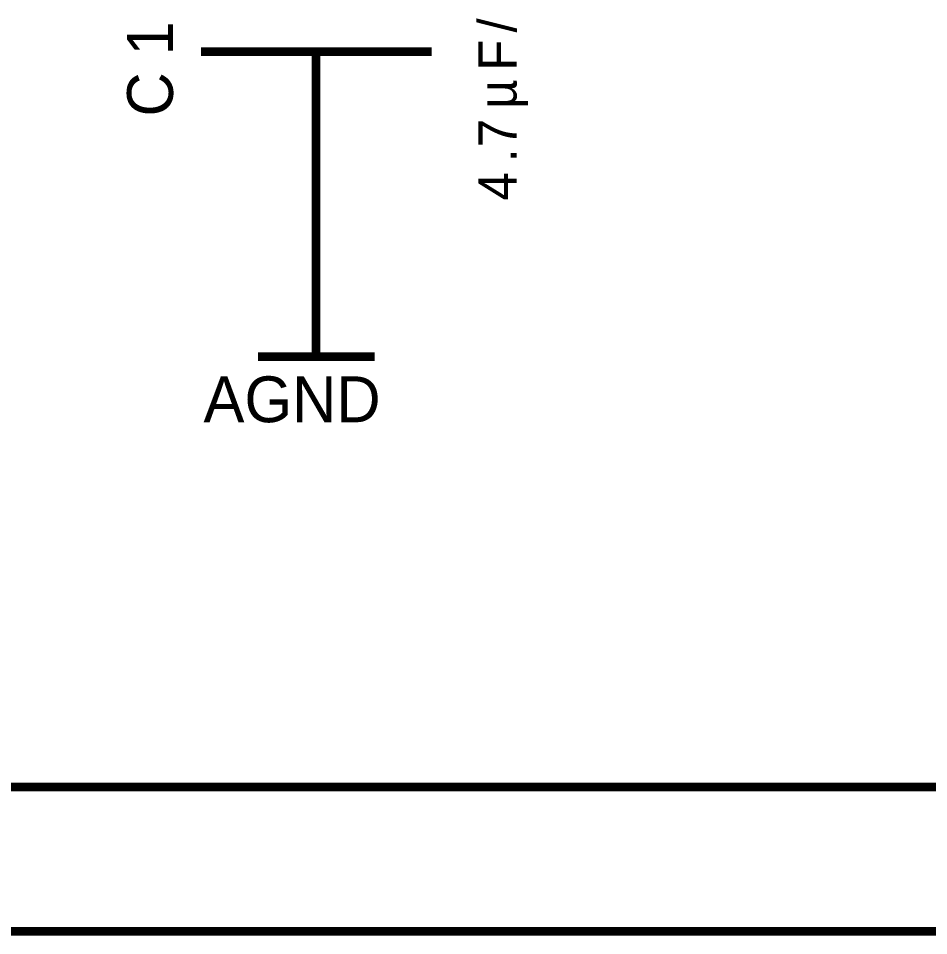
# Model space of a CAD drawing. Header units: millimetres. Extents: x 0 to 420, y 0 to 297.
# Drawn here: x 307.12 to 338.69, y 82.35 to 114.15 of the extents above; entities that cross this region are included whole.
import ezdxf

# ---------------------------------------------------------------- set-up
doc = ezdxf.new("R2010")
doc.units = ezdxf.units.MM
doc.layers.add('Sheet', color=255, linetype='Continuous')

msp = doc.modelspace()

# ---------------------------------------------------------------- linework, layer by layer
at = {"layer": 'Sheet', "const_width": 0.3}
for points in [[(313.461, 112.998), (321.455, 112.998)], [(317.45, 112.998), (317.45, 109.984)], [(317.45, 107.5), (317.45, 109.984)], [(317.45, 107.5), (317.45, 102.417)], [(315.43, 102.417), (319.485, 102.417)], [(287.476, 87.497), (347.44, 87.497)], [(232.493, 82.496), (347.44, 82.496)]]:
    msp.add_lwpolyline(points, dxfattribs=at)

# ---------------------------------------------------------------- texts
at = {"layer": 'Sheet'}
for s, height, p in [('1', 1.59, (312.484, 112.865)), ('/', 1.325, (324.401, 113.66)), ('F', 1.325, (324.401, 112.335)), ('C', 1.59, (312.484, 110.746)), ('µ', 1.325, (324.401, 111.011)), ('7', 1.325, (324.401, 109.686)), ('.', 1.325, (324.401, 109.156)), ('4', 1.325, (324.401, 107.831))]:
    msp.add_text(s, height=height, rotation=90, dxfattribs=at).set_placement(p)
msp.add_text('AGND', height=1.5897, dxfattribs=at).set_placement((313.544, 100.148))

doc.saveas('drawing.dxf')
